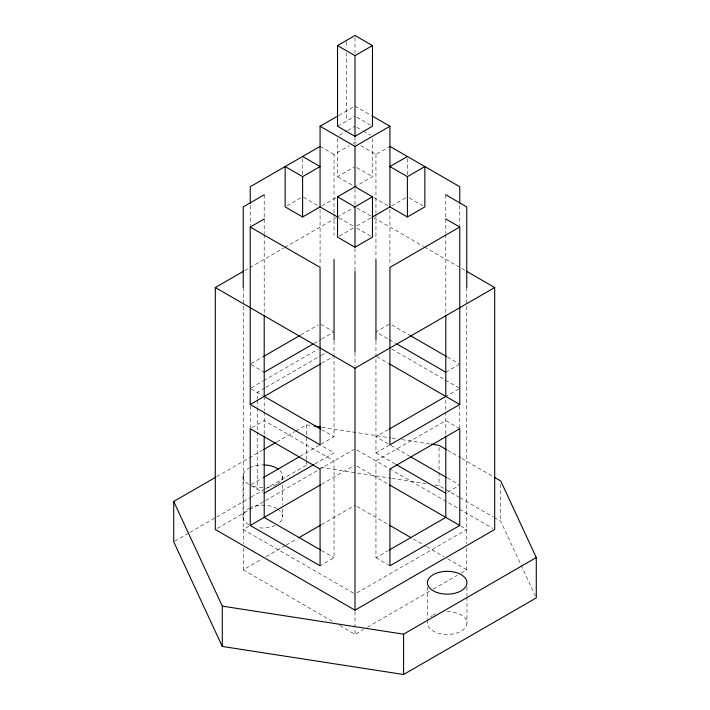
<?xml version="1.0" encoding="UTF-8"?>
<svg xmlns="http://www.w3.org/2000/svg" width="710" height="710" viewBox="0 0 710 710"><rect width="100%" height="100%" fill="white"/><g stroke="black" fill="none" stroke-linecap="round" stroke-linejoin="round"><path stroke-width="0.53" stroke-dasharray="3.55 2.66" d="M338.954 115.34L354.059 106.615M337.534 126.238L355 116.156M339.38 135.255L346.728 131.013M347.651 130.48L355 126.238M334.046 213.027L334.046 154.469L349.284 145.665M353.092 143.464L355 142.364L356.908 143.464M286.991 205.829L300.774 197.868M337.534 138.494L337.534 176.648L354.077 167.099M360.715 145.665L375.954 154.469L388.991 146.934M321.967 205.802L336.123 197.629M372.466 138.494L372.466 176.648L355 186.73L337.534 176.648M244.568 270.652L283.716 248.047M284.674 247.497L336.123 217.792M337.064 217.242L354.059 207.435M339.38 236.075L354.077 227.582M356.89 225.966L371.046 217.792M391.76 205.829L406.466 197.336M251.18 363.618L262.664 356.988M300.942 334.889L318.16 324.94M313.953 343.507L320.654 339.637M321.603 339.087L334.046 331.907M251.18 387.811L262.664 381.181M263.623 380.631L318.16 349.142M264.865 387.98L257.215 392.399L257.215 398.993M265.824 387.42L320.361 355.932M321.319 355.382L327.061 352.071M321.603 363.28L333.088 356.651M388.991 324.381L375.954 331.907L388.397 339.087M252.094 427.615L264.2 420.622L334.046 460.95L334.046 557.732L320.077 565.799M216.674 476.659L248.18 458.465M249.139 457.915L262.505 450.202M276.829 441.931L294.969 431.458M295.919 430.908L306.427 424.846L311.903 425.689M251.18 484.593L262.664 477.963M299.984 456.423L319.118 445.374M321.009 444.282L334.046 436.756L334.046 357.565M445.8 372.235L458.837 364.7M174.669 541.242L188.984 532.97M189.943 532.42L215.725 517.537M216.674 516.986L250.097 497.692M251.047 497.142L264.413 489.421M265.371 488.87L306.427 465.165L308.619 465.511M314.912 463.932L334.046 452.882L320.077 444.824M217.216 528.4L354.041 449.403M388.397 429.577L375.954 436.756L389.923 444.824L375.954 452.882L375.954 357.201M458.837 388.902L445.8 396.428L445.8 410.726M248.97 526.199L243.246 529.509L355 594.03M321.568 484.282L354.041 465.538M243.246 548.04L243.246 569.837L262.345 558.805M266.17 556.596L285.269 545.573M286.228 545.014L296.736 538.952M321.568 524.61L355 505.316M447.664 492.136L458.837 485.684M459.769 428.689L445.8 420.622L375.954 460.95L375.954 557.732L388.397 550.552M356.908 592.93L466.754 529.509L461.03 526.199M339.717 625.537L355 634.358L363.6 629.397M367.416 627.187L429.506 591.341M433.322 589.14L457.204 575.348M461.03 573.147L466.754 569.837L466.754 548.04M321.772 427.216L390.82 437.901M391.92 438.07L396.304 438.745M401.78 439.596L430.278 443.998M320.671 467.375L390.82 478.229M391.92 478.398L426.994 483.821M434.662 485.01L439.046 485.684L444.744 488.977M320.077 146.402L334.046 154.469M355 106.074L371.082 115.357M356.837 117.212L370.62 125.173M356.837 127.294L362.348 130.48M363.272 131.013L370.62 135.255M356.837 167.622L372.466 176.648M409.226 197.868L423.009 205.829M373.877 197.629L388.033 205.802M356.89 207.986L372.936 217.242M373.877 217.792L423.417 246.388M424.367 246.938L458.82 266.827M461.66 268.469L465.432 270.652M303.534 197.336L318.24 205.829M338.954 217.792L354.059 226.508M356.837 228.114L370.62 236.075M391.84 324.94L409.058 334.889M447.335 356.988L458.82 363.618M389.346 339.637L396.047 343.507M391.84 349.142L444.46 379.522M445.418 380.081L458.82 387.811M321.009 324.381L333.114 331.366M376.912 356.651L388.397 363.28M447.593 450.291L460.879 457.968M461.828 458.509L493.157 476.596M251.162 364.7L264.2 372.235M390.882 445.374L410.016 456.423M447.335 477.963L458.82 484.593M445.694 489.518L458.988 497.195M459.929 497.745L493.157 516.924M494.107 517.475L500.754 521.309L520.599 564.068M375.954 452.882L395.088 463.932M251.1 388.867L262.452 395.417M321.603 429.577L334.046 436.756M356.917 449.962L388.991 468.476M389.444 468.742L492.784 528.4M356.908 466.088L388.432 484.282M356.908 506.416L388.432 524.61M413.264 538.952L425.68 546.123M426.639 546.673L443.83 556.596M447.655 558.805L466.754 569.837M251.1 485.649L262.452 492.207M375.954 557.732L389.923 565.799M321.603 550.552L334.046 557.732M243.246 569.837L333.984 622.226M521.06 565.062L535.367 595.894M500.754 484.255L500.754 521.309M466.958 587.099L466.958 595.814M466.958 596.906L466.958 623.069M466.754 287.541L466.754 543.674M459.769 205.51L459.769 225.398M459.769 405.96L459.769 427.952M445.8 194.788L445.8 217.997M445.8 218.991L445.8 233.466M445.8 234.46L445.8 313.944M445.8 411.827L445.8 434.919M439.046 447.54L439.046 471.52M439.046 472.611L439.046 485.684M427.447 587.099L427.447 618.703M427.447 619.794L427.447 623.069A19.756 11.404 0 0 0 447.886 634.465A19.756 11.404 0 0 0 466.905 622.271A19.756 11.404 0 0 0 445.135 611.718M407.389 158.658L407.389 175.006M389.923 209.379L389.923 265.549M375.954 154.469L375.954 213.027M375.954 214.127L375.954 258.218M375.954 341.066L375.954 356.464M355 37.71L355 53.179M355 137.137L355 144.769M355 188.771L355 205.341M355 248.438L355 270.971M355 352.728L355 365.987M355 611.47L355 634.358M346.267 41.642L346.267 48.271M346.267 52.691L346.267 121.197M334.046 214.127L334.046 235.117M334.046 341.066L334.046 356.464M320.077 209.379L320.077 265.549M306.427 424.846L306.427 459.716M306.427 460.808L306.427 465.165M302.611 158.658L302.611 175.006M282.553 476.277L282.553 480.634M282.553 484.992L282.553 504.615M282.553 508.972L282.553 516.605M264.2 194.788L264.2 217.997M264.2 219.097L264.2 233.466M264.2 234.46L264.2 313.944M264.2 396.428L264.2 410.726M264.2 411.827L264.2 434.919M257.215 400.094L257.215 406.697M257.215 407.797L257.215 430.89M257.215 431.991L257.215 489.181M250.231 205.51L250.231 225.398M250.231 405.96L250.231 427.952M243.246 287.541L243.246 543.674M243.042 476.277L243.042 516.605M277.654 509.079A19.756 11.404 0 0 1 278.471 523.545M275.231 525.471A19.756 11.404 0 0 1 257.686 527.619M248.828 524.672A19.756 11.404 0 0 1 248.828 508.537M249.574 508.129A19.756 11.404 0 0 1 276.767 508.537M430.766 616.733A19.756 11.404 0 0 1 432.346 615.543M433.233 615.002A19.756 11.404 0 0 1 435.594 613.839M279.909 470.57A19.756 11.404 0 0 1 277.654 483.803M276.767 484.344A19.756 11.404 0 0 1 264.865 487.619M262.798 487.681A19.756 11.404 0 0 1 251.189 485.507M248.828 484.344A19.756 11.404 0 0 1 248.828 468.209M249.574 467.801A19.756 11.404 0 0 1 262.798 464.872"/><path stroke-width="1.06" d="M337.534 45.582L355 35.5L372.466 45.582L372.466 126.238L355 136.32L337.534 126.238L337.534 45.582L355 55.664L372.466 45.582M338.013 217.242L320.077 206.894L320.077 126.238L338.013 115.881M320.077 146.402L250.231 186.73L250.231 203.3M264.2 194.788L243.246 206.894L243.246 287.541M320.077 206.894L302.611 216.976L285.154 206.894L285.154 166.566L302.611 176.648L320.077 166.566L302.611 156.484M320.077 126.238L355 146.402L389.923 126.238L389.923 206.894L371.987 217.242M250.231 227.049L320.077 267.377L320.077 444.824L250.231 404.496L250.231 227.049L264.2 218.991M337.534 196.812L355 186.73L372.466 196.812L372.466 237.131L355 247.213L337.534 237.131L337.534 196.812L355 206.894L372.466 196.812M407.389 156.484L389.923 166.566L407.389 176.648L424.846 166.566L424.846 206.894L407.389 216.976L389.923 206.894M466.381 271.193L494.692 287.541L494.692 529.509L355 610.156L215.307 529.509L215.307 287.541L243.619 271.193M459.769 227.049L389.923 267.377L389.923 444.824L459.769 404.496L459.769 227.049L445.8 218.991M263.623 356.429L299.984 335.439M264.2 372.235L312.995 344.057M250.231 404.496L320.654 363.839M215.307 287.541L355 368.197L494.692 287.541M494.107 477.147L500.754 480.981L536.29 557.554L536.29 597.882L403.573 674.5L222.292 646.455L173.71 541.792L173.71 501.464L215.725 477.209M263.463 449.643L275.87 442.481M263.623 477.413L299.025 456.974M264.2 493.21L313.953 464.491M389.346 429.017L445.8 396.428L445.8 315.036M250.231 525.471L320.077 565.799L320.077 469.017L250.231 428.689L250.231 525.471L320.609 484.841M298.644 537.852L320.609 525.169M389.346 550.001L445.8 517.413L445.8 436.02M459.769 525.471L389.923 565.799L389.923 469.017L459.769 428.689L459.769 525.471L389.391 484.841M173.71 501.464L222.292 606.127L403.573 634.172L536.29 557.554M314.095 426.027L320.671 427.047M431.378 444.176L439.046 445.356L446.643 449.741M372.005 115.89L389.923 126.238M389.923 146.402L459.769 186.73L459.769 203.3M445.8 194.788L466.754 206.894L466.754 287.541M410.016 335.439L446.377 356.429M397.005 344.057L445.8 372.235M389.346 363.839L459.769 404.496M410.975 456.974L446.377 477.413M396.047 464.491L445.8 493.21M320.654 429.017L264.2 396.428L264.2 315.036M389.391 525.169L411.356 537.852M320.654 550.001L264.2 517.413L264.2 436.02M407.389 176.648L407.389 216.976M403.573 634.172L403.573 674.5M375.954 259.319L375.954 339.966M355 55.664L355 136.32M355 146.402L355 186.73M355 206.894L355 247.213M355 271.415L355 352.071M355 368.197L355 610.156M334.046 259.319L334.046 339.966M302.611 176.648L302.611 216.976M222.292 606.127L222.292 646.455M263.827 464.881A19.756 11.404 0 0 1 278.471 469.337M437.324 592.619A19.756 11.404 0 0 0 466.958 582.741A19.756 11.404 0 0 0 437.324 572.863A19.756 11.404 0 0 0 437.324 592.619"/></g></svg>
